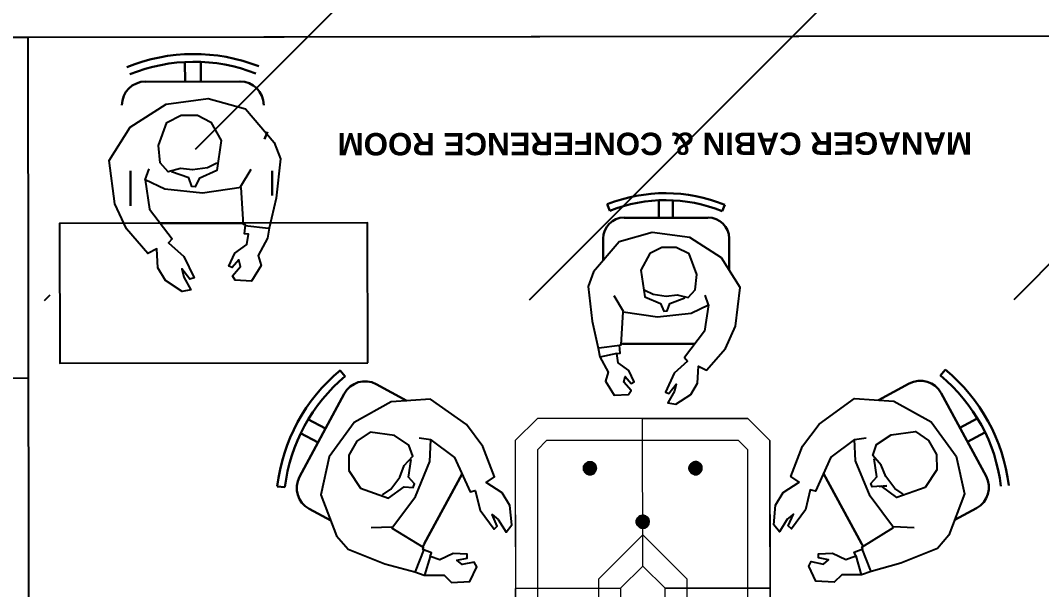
# Model space of a CAD drawing. Header units: feet. Extents: x -99009 to 3252343, y -11094690 to 9035152.
# Drawn here: x 2466289 to 2470013, y -1965305 to -1963228 of the extents above; entities that cross this region are included whole.
import ezdxf

# ---------------------------------------------------------------- set-up
doc = ezdxf.new("R2010")
doc.units = ezdxf.units.FT
doc.layers.add('1', color=1, linetype='Continuous')
doc.styles.add('Arial$101H0', font='arialbd.ttf')

msp = doc.modelspace()

# ---------------------------------------------------------------- hatches: boundary and pattern name
h = msp.add_hatch()
h.set_pattern_fill('ACAD_ISO06W100', color=3, scale=250, angle=45.06505171, style=0)
h.set_pattern_definition([(45.06505, (3631160, -1324213.2), (-884.8864, 882.8794), [6000, -750, 125, -750, 125, -1625]), (45.06505, (3631160, -1324213.2), (-884.8864, 882.8794), [-8500, 125, -750])])
h.paths.add_polyline_path([(2509400.40593, -1941970.88363), (2508486.43847, -1941162.4145), (2460377.81695, -1941217.03545), (2459879.56432, -1942756.35235), (2459903.4081, -1963757.29307), (2460403.97546, -1964256.72506), (2508925.64567, -1964201.63515), (2509425.07766, -1963701.06779)])
h.paths.add_polyline_path([(2481953.05645, -1947942.20714), (2481959.13495, -1953295.98271), (2486170.4077, -1953291.20137), (2486164.3292, -1947937.4258)], flags=24)

# ---------------------------------------------------------------- linework, layer by layer
at = {"color": 0, "transparency": 33554684}
for q in [(2508859.86904, -1963240.60796), (2486396.88352, -1963266.11169)]:
    msp.add_line((2459896.9006, -1963296.1989), q, dxfattribs=at)
at = {"color": 8, "linetype": 'Continuous', "lineweight": 30, "true_color": 0x767676, "transparency": 33554684}
for p, q in [((2466889.4656, -1963380.10981), (2466889.54704, -1963451.83925)), ((2466947.03792, -1963380.04444), (2466947.11936, -1963451.77388)), ((2466745.14436, -1963452.0032), (2467089.63443, -1963451.61208)), ((2467190.94012, -1963635.21648), (2467179.64442, -1963661.65597)), ((2466691.02706, -1963904.76981), (2466690.88239, -1963777.35567)), ((2467207.14559, -1963776.76952), (2467207.24847, -1963867.37513)), ((2468617.87028, -1963884.04942), (2468617.94315, -1963948.22839)), ((2468668.83594, -1963883.99156), (2468668.9088, -1963948.17053)), ((2468429.12467, -1963898.42086), (2468438.59062, -1963922.94916)), ((2468857.61691, -1963900.76579), (2468848.20561, -1963924.37172)), ((2467090.22057, -1963967.87528), (2466799.52758, -1963968.20532)), ((2468796.32294, -1963948.02587), (2468490.52901, -1963948.37306)), ((2468414.16733, -1964024.90833), (2468414.25841, -1964105.13205)), ((2468873.93061, -1964137.64349), (2468873.80202, -1964024.38648)), ((2468491.05087, -1964408.00775), (2468749.65437, -1964407.71414)), ((2467454.85853, -1964505.45279), (2467473.75935, -1964527.13896)), ((2469661.4826, -1964502.94746), (2469643.57488, -1964524.67542)), ((2467698.48647, -1964615.60191), (2467586.10469, -1964555.32569)), ((2469419.04921, -1964613.64844), (2469530.35002, -1964553.11826)), ((2467470.05591, -1964590.3784), (2467307.12103, -1964893.52629)), ((2469647.42191, -1964587.9063), (2469811.04474, -1964890.68341)), ((2467338.02774, -1964683.02165), (2467402.24529, -1964716.92588)), ((2469778.7163, -1964680.25057), (2469715.51971, -1964714.29947)), ((2467310.71516, -1964734.01838), (2467374.93271, -1964767.92261)), ((2469806.1446, -1964731.18515), (2469742.94802, -1964765.23405)), ((2467761.37148, -1965138.40105), (2467899.82092, -1964882.47145)), ((2469356.40769, -1965136.5901), (2469218.32127, -1964880.97447)), ((2467225.04934, -1964928.54042), (2467253.36681, -1964931.3397)), ((2469448.78913, -1964926.01566), (2469420.47809, -1964928.87924)), ((2467342.17481, -1965010.51888), (2467421.50294, -1965052.90025)), ((2469776.2567, -1965007.7553), (2469697.02502, -1965050.3167))]:
    msp.add_line(p, q, dxfattribs=at)
at = {"color": 5, "linetype": 'Continuous', "lineweight": 25, "transparency": 33554684}
for p, q in [((2466744.60667, -1963809.70766), (2466758.71879, -1963770.05163)), ((2467091.95817, -1963835.73996), (2467130.58145, -1963771.51705)), ((2467108.16258, -1963976.34919), (2467194.06093, -1963986.63357)), ((2468489.0293, -1964290.03384), (2468454.98684, -1964232.50011)), ((2468798.57167, -1964266.08716), (2468786.26144, -1964230.23637)), ((2468475.01362, -1964414.63263), (2468398.57586, -1964424.15751)), ((2468464.66388, -1964442.95867), (2468402.3886, -1964457.18652)), ((2469331.43791, -1964757.20698), (2469373.90178, -1964750.5521)), ((2467785.47973, -1964758.96221), (2467743.94466, -1964752.4027)), ((2467644.26958, -1965077.18638), (2467568.76813, -1965080.10353)), ((2469473.37029, -1965075.10968), (2469548.87817, -1965077.85538)), ((2467760.45017, -1965158.2221), (2467728.45177, -1965238.48225)), ((2469358.31781, -1965156.40793), (2469389.55458, -1965236.59628)), ((2467783.13051, -1965183.67921), (2467763.38876, -1965252.59972)), ((2469335.69534, -1965181.91648), (2469355.59355, -1965250.79199))]:
    msp.add_line(p, q, dxfattribs=at)
at = {"color": 7, "linetype": 'Continuous', "lineweight": 25, "transparency": 33554684}
msp.add_line((2462895.81099, -1964536.73513), (2466319.0041, -1964532.84855), dxfattribs=at)
for points in [[(2466323.2443, -1968267.49843), (2462900.05119, -1968271.38501), (2462894.39867, -1963292.79564), (2466317.59178, -1963288.90906)], [(2470056.95038, -1968263.2593), (2466323.2443, -1968267.49843), (2466317.59178, -1963288.90906), (2470051.29785, -1963284.66993), (2470056.95038, -1968263.2593), (2473480.14349, -1968259.37272)]]:
    msp.add_lwpolyline(points, dxfattribs=at)
at = {"color": 5, "linetype": 'Continuous', "lineweight": 25, "transparency": 33554684}
for points in [[(2467094.79174, -1963837.62436), (2466953.24405, -1963858.54888), (2466815.43088, -1963843.60439), (2466744.60667, -1963809.70766), (2466759.82976, -1963917.28467), (2466843.00814, -1964025.72834), (2466829.81089, -1964039.90047), (2466885.55238, -1964089.85909), (2466922.44878, -1964167.20959), (2466907.35427, -1964172.88959), (2466878.05335, -1964135.17047), (2466884.69323, -1964164.42103), (2466911.17344, -1964211.58144), (2466879.09038, -1964217.28073), (2466818.64164, -1964177.70936), (2466790.27381, -1964130.55108), (2466786.42035, -1964061.65735), (2466753.40634, -1964078.68341), (2466675.91226, -1963989.10948), (2466633.33693, -1963897.60829), (2466613.33693, -1963739.07097), (2466689.64718, -1963617.23289), (2466820.74225, -1963534.0288), (2466973.61564, -1963513.09143), (2467110.51073, -1963550.68838), (2467214.46895, -1963673.2656), (2467238.13167, -1963732.69875), (2467222.24981, -1963876.17584), (2467195.94748, -1963985.68762), (2467190.32642, -1964022.50258), (2467156.42111, -1964085.77632), (2467166.84479, -1964122.57306), (2467131.98818, -1964179.24121), (2467072.52503, -1964176.4773), (2467062.12492, -1964160.44434), (2467091.34441, -1964126.43402), (2467085.65369, -1964101.90143), (2467062.09063, -1964130.24247), (2467048.87088, -1964124.59462), (2467071.46871, -1964077.37848), (2467114.84853, -1964046.18351), (2467120.46852, -1964008.42475), (2467106.30925, -1964006.5532), (2467110.04698, -1963973.51562), (2467102.49544, -1963972.58039)], [(2468487.14383, -1964291.9236), (2468612.69071, -1964309.71344), (2468735.3708, -1964296.36082), (2468798.57167, -1964266.08716), (2468784.52278, -1964361.42788), (2468711.01502, -1964457.77992), (2468722.35572, -1964470.98038), (2468673.32805, -1964515.3951), (2468641.31679, -1964584.32955), (2468654.53653, -1964589.97739), (2468680.92459, -1964555.97029), (2468674.34687, -1964581.46062), (2468650.79988, -1964623.95878), (2468680.0633, -1964628.64461), (2468733.82073, -1964593.66262), (2468758.31153, -1964551.16338), (2468762.01711, -1964489.81154), (2468791.29231, -1964504.87926), (2468860.10032, -1964425.52113), (2468896.81669, -1964344.31181), (2468914.58831, -1964202.72019), (2468846.51088, -1964094.25938), (2468730.33886, -1964020.77412), (2468593.46521, -1964002.05333), (2468472.69631, -1964036.1676), (2468379.38358, -1964145.75546), (2468359.62361, -1964198.63123), (2468373.9254, -1964326.02929), (2468396.68824, -1964424.15965), (2468402.38753, -1964456.24271), (2468432.65262, -1964511.89311), (2468423.25204, -1964544.93712), (2468454.45558, -1964595.86742), (2468507.30564, -1964592.97598), (2468516.72765, -1964578.80814), (2468490.26565, -1964547.69247), (2468494.96112, -1964526.92333), (2468516.69764, -1964552.38151), (2468528.01692, -1964546.7058), (2468508.14979, -1964505.20073), (2468469.4215, -1964476.93041), (2468464.66388, -1964442.95867), (2468476.93232, -1964442.00093), (2468474.06767, -1964412.74608), (2468479.72945, -1964411.79584)], [(2467644.27387, -1965080.96161), (2467730.0297, -1964965.71947), (2467781.79343, -1964837.30259), (2467785.47973, -1964758.96221), (2467872.38297, -1964823.04259), (2467929.15292, -1964947.56101), (2467948.02373, -1964942.82054), (2467966.0386, -1965015.47342), (2468017.08248, -1965084.31357), (2468028.39639, -1965073.91882), (2468009.47093, -1965030.52507), (2468032.14377, -1965049.37552), (2468060.51052, -1965095.58998), (2468081.24431, -1965069.13977), (2468074.55621, -1964997.41783), (2468046.18945, -1964951.20337), (2467987.63154, -1964914.46128), (2468018.75364, -1964893.66213), (2467976.15689, -1964783.28477), (2467915.66099, -1964702.18583), (2467785.31042, -1964609.84048), (2467641.86226, -1964619.44144), (2467506.03957, -1964695.10042), (2467415.57648, -1964820.72981), (2467384.58725, -1964958.5612), (2467442.32995, -1965108.56137), (2467484.85705, -1965157.59119), (2467617.99404, -1965210.29337), (2467727.51011, -1965240.37093), (2467761.50114, -1965252.60187), (2467834.17439, -1965252.51936), (2467861.57483, -1965278.91492), (2467928.58095, -1965275.0636), (2467954.00269, -1965221.23759), (2467944.54532, -1965204.25975), (2467900.19704, -1965213.7482), (2467881.30266, -1965197.72489), (2467918.10261, -1965190.13263), (2467919.03035, -1965175.97443), (2467867.11767, -1965173.20194), (2467819.01023, -1965196.8518), (2467783.13051, -1965183.67921), (2467788.77836, -1965170.45946), (2467756.67494, -1965158.22638), (2467759.49886, -1965151.61651)], [(2469473.37457, -1965078.88491), (2469388.30108, -1964963.83672), (2469335.30208, -1964835.53879), (2469331.43791, -1964757.20698), (2469244.6804, -1964821.48453), (2469189.13715, -1964946.13047), (2469169.31181, -1964941.43393), (2469152.40577, -1965014.12646), (2469101.51834, -1965083.08234), (2469089.23705, -1965072.71438), (2469108.06392, -1965029.27776), (2469085.43395, -1965048.17965), (2469057.17221, -1965094.45841), (2469037.32223, -1965068.05427), (2469042.90364, -1964996.3184), (2469071.16538, -1964950.03965), (2469129.63971, -1964913.16468), (2469099.41427, -1964892.43519), (2469141.76028, -1964781.96138), (2469202.07186, -1964700.72528), (2469331.2686, -1964608.08525), (2469474.73819, -1964617.36045), (2469610.73233, -1964692.71082), (2469702.42426, -1964818.1334), (2469732.78258, -1964955.89513), (2469675.38065, -1965106.02604), (2469633.9088, -1965155.15122), (2469499.94801, -1965208.15666), (2469391.44434, -1965238.48176), (2469356.53735, -1965250.79091), (2469284.80792, -1965250.87235), (2469257.46748, -1965277.33007), (2469189.50898, -1965273.63198), (2469164.90889, -1965219.86277), (2469173.38387, -1965202.86457), (2469217.75358, -1965212.25229), (2469236.61154, -1965196.18612), (2469199.79443, -1965188.67744), (2469199.77836, -1965174.52031), (2469250.7408, -1965171.63102), (2469298.90182, -1965195.17158), (2469335.69534, -1965181.91648), (2469330.01749, -1965168.70959), (2469361.14924, -1965156.40472), (2469358.31031, -1965149.80127)]]:
    msp.add_lwpolyline(points, close=True, dxfattribs=at)
for points in [[(2467005.02921, -1963749.00817), (2466972.01521, -1963766.03422), (2466917.28289, -1963773.64684), (2466872.91747, -1963768.03435), (2466827.62859, -1963780.3553), (2466799.27791, -1963748.29796), (2466792.59945, -1963685.0703), (2466823.64976, -1963601.03599), (2466875.52815, -1963573.60661), (2466934.98808, -1963573.5391), (2466984.09505, -1963598.9662), (2467020.98073, -1963666.87862), (2467005.05922, -1963775.4348), (2466940.91346, -1963804.76573), (2466926.79063, -1963834.98367), (2466914.52005, -1963834.05379), (2466903.15898, -1963802.92098), (2466840.84191, -1963780.3403)], [(2468566.33372, -1964212.55369), (2468596.55274, -1964227.62033), (2468644.69447, -1964234.17234), (2468684.32906, -1964229.40829), (2468724.92461, -1964239.74411), (2468749.43149, -1964211.40199), (2468755.97385, -1964154.76599), (2468727.57494, -1964080.23727), (2468681.30154, -1964056.69457), (2468628.44827, -1964056.75457), (2468584.11392, -1964078.51253), (2468552.09302, -1964138.9527), (2468566.36051, -1964236.1489), (2468623.96176, -1964261.56636), (2468636.26234, -1964288.92287), (2468647.58697, -1964287.9662), (2468657.93779, -1964260.58397), (2468712.65618, -1964240.70184)], [(2467609.21473, -1964959.24997), (2467640.33683, -1964938.45083), (2467672.37595, -1964894.0554), (2467688.37355, -1964852.50961), (2467720.42338, -1964817.55227), (2467705.27744, -1964777.92946), (2467653.32726, -1964742.12367), (2467564.59534, -1964729.95489), (2467515.55481, -1964763.04391), (2467487.29949, -1964814.98552), (2467486.41891, -1964870.67129), (2467528.96315, -1964934.80204), (2467631.88006, -1964971.49376), (2467688.46141, -1964929.9019), (2467721.49685, -1964931.75201), (2467726.20196, -1964919.47715), (2467704.46651, -1964894.96277), (2467714.77446, -1964829.82821)], [(2469509.10106, -1964957.0929), (2469477.93181, -1964936.36448), (2469445.79196, -1964892.04192), (2469428.75626, -1964850.53364), (2469397.57093, -1964815.64809), (2469411.68305, -1964775.99206), (2469464.4956, -1964740.06733), (2469553.19966, -1964727.6971), (2469601.3714, -1964760.67574), (2469629.74459, -1964812.55306), (2469631.69543, -1964868.23561), (2469589.29691, -1964932.4628), (2469485.51978, -1964969.3892), (2469429.78793, -1964927.92486), (2469395.81297, -1964929.85105), (2469391.08, -1964917.5869), (2469412.75973, -1964893.02323), (2469403.24771, -1964827.91117)]]:
    msp.add_lwpolyline(points, dxfattribs=at)
at = {"color": 7, "linetype": 'Continuous', "lineweight": 25, "transparency": 33554684}
msp.add_lwpolyline([(2467556.09784, -1964477.94734), (2467555.51812, -1963967.34699), (2466432.38611, -1963968.62216), (2466432.96583, -1964479.22251)], close=True, dxfattribs=at)
at = {"color": 1, "linetype": 'Continuous', "lineweight": 15, "transparency": 33554684}
for points in [[(2468175.18473, -1964681.12736), (2468094.10829, -1964761.44323), (2468096.75507, -1967092.65001), (2468178.01475, -1967173.72537), (2468944.38718, -1967172.85526), (2469025.46254, -1967091.59558), (2469022.81577, -1964760.3888), (2468941.55716, -1964680.25724)], [(2468208.30911, -1964761.31357), (2468175.31439, -1964795.32818), (2468177.88401, -1967058.58075), (2468210.95589, -1967092.52035), (2468911.26173, -1967091.72524), (2468944.25644, -1967057.71063), (2468941.68682, -1964794.45806), (2468908.61495, -1964760.51846)]]:
    msp.add_lwpolyline(points, close=True, dxfattribs=at)
at = {"color": 251, "linetype": 'Continuous', "lineweight": 15, "true_color": 0x595959, "transparency": 33554684}
for points in [[(2468094.10829, -1964761.44323), (2468094.72016, -1965300.35783), (2468477.90637, -1965299.92277), (2468558.98281, -1965219.6069), (2468558.37095, -1964680.6923), (2468175.18473, -1964681.12736)], [(2469022.81577, -1964760.3888), (2469023.42764, -1965299.30341), (2468640.24142, -1965299.73846), (2468558.98281, -1965219.6069), (2468558.37095, -1964680.6923), (2468941.55716, -1964680.25724)], [(2468558.85315, -1965105.40609), (2468397.64515, -1965266.98056), (2468399.14321, -1966586.42472), (2468560.71876, -1966748.57653), (2468722.86949, -1966586.05717), (2468721.37144, -1965266.61302)], [(2468558.98281, -1965219.6069), (2468477.90637, -1965299.92277), (2468479.32942, -1966553.30035), (2468560.58802, -1966633.43191), (2468641.66446, -1966553.11604), (2468640.24142, -1965299.73846)], [(2468094.72016, -1965300.35783), (2468477.90637, -1965299.92277), (2468478.90079, -1966175.77698), (2468095.71457, -1966176.21204), (2468094.72016, -1965300.35783), (2468477.90637, -1965299.92277), (2468094.72016, -1965300.35783), (2468477.90637, -1965299.92277)], [(2468640.24142, -1965299.73846), (2469023.42764, -1965299.30341), (2469024.42205, -1966175.15761), (2468641.23584, -1966175.59267), (2468640.24142, -1965299.73846), (2469023.42764, -1965299.30341), (2468640.24142, -1965299.73846), (2469023.42764, -1965299.30341)]]:
    msp.add_lwpolyline(points, close=True, dxfattribs=at)
at = {"color": 251, "linetype": 'Continuous', "lineweight": -2, "true_color": 0x595959, "transparency": 33554684}
for points in [[(2468344.32468, -1964855.5401), (2468387.73987, -1964855.49081), (2468343.38408, -1964858.3726)], [(2468387.73987, -1964855.49081), (2468343.38408, -1964858.3726), (2468388.68689, -1964858.32117)], [(2468343.38408, -1964858.3726), (2468388.68689, -1964858.32117), (2468343.38623, -1964860.26022)], [(2468388.68689, -1964858.32117), (2468343.38623, -1964860.26022), (2468388.68903, -1964860.20878)], [(2468343.38623, -1964860.26022), (2468388.68903, -1964860.20878), (2468343.38837, -1964862.14783)], [(2468388.68903, -1964860.20878), (2468343.38837, -1964862.14783), (2468388.69117, -1964862.0964)], [(2468343.38837, -1964862.14783), (2468388.69117, -1964862.0964), (2468343.39159, -1964864.97926)], [(2468388.69117, -1964862.0964), (2468343.39159, -1964864.97926), (2468388.69439, -1964864.92782)], [(2468346.20801, -1964851.76273), (2468385.84796, -1964851.71772), (2468344.32254, -1964853.65249)], [(2468385.84796, -1964851.71772), (2468344.32254, -1964853.65249), (2468386.79391, -1964853.60427)], [(2468344.32254, -1964853.65249), (2468386.79391, -1964853.60427), (2468344.32468, -1964855.5401)], [(2468386.79391, -1964853.60427), (2468344.32468, -1964855.5401), (2468387.73987, -1964855.49081)], [(2468347.14967, -1964849.87404), (2468384.90201, -1964849.83118), (2468346.20801, -1964851.76273)], [(2468384.90201, -1964849.83118), (2468346.20801, -1964851.76273), (2468385.84796, -1964851.71772)], [(2468348.09134, -1964847.98535), (2468383.95606, -1964847.94463), (2468347.14967, -1964849.87404)], [(2468383.95606, -1964847.94463), (2468347.14967, -1964849.87404), (2468384.90201, -1964849.83118)], [(2468349.03408, -1964847.04047), (2468382.06737, -1964847.00297), (2468348.09134, -1964847.98535)], [(2468382.06737, -1964847.00297), (2468348.09134, -1964847.98535), (2468383.95606, -1964847.94463)], [(2468350.91955, -1964845.15071), (2468381.12142, -1964845.11642), (2468349.03408, -1964847.04047)], [(2468381.12142, -1964845.11642), (2468349.03408, -1964847.04047), (2468382.06737, -1964847.00297)], [(2468352.8061, -1964844.20476), (2468379.23273, -1964844.17476), (2468350.91955, -1964845.15071)], [(2468379.23273, -1964844.17476), (2468350.91955, -1964845.15071), (2468381.12142, -1964845.11642)], [(2468354.69157, -1964842.315), (2468377.34297, -1964842.28928), (2468352.8061, -1964844.20476)], [(2468377.34297, -1964842.28928), (2468352.8061, -1964844.20476), (2468379.23273, -1964844.17476)], [(2468356.57811, -1964841.36905), (2468375.45428, -1964841.34762), (2468354.69157, -1964842.315)], [(2468375.45428, -1964841.34762), (2468354.69157, -1964842.315), (2468377.34297, -1964842.28928)], [(2468358.46466, -1964840.4231), (2468373.56559, -1964840.40595), (2468356.57811, -1964841.36905)], [(2468373.56559, -1964840.40595), (2468356.57811, -1964841.36905), (2468375.45428, -1964841.34762)], [(2468370.73417, -1964840.40917), (2468358.46466, -1964840.4231), (2468373.56559, -1964840.40595)], [(2468360.35228, -1964840.42095), (2468370.73417, -1964840.40917), (2468358.46466, -1964840.4231)], [(2468363.18263, -1964839.47393), (2468368.84548, -1964839.4675), (2468360.35228, -1964840.42095)], [(2468368.84548, -1964839.4675), (2468360.35228, -1964840.42095), (2468370.73417, -1964840.40917)], [(2468365.07025, -1964839.47179), (2468363.18263, -1964839.47393), (2468368.84548, -1964839.4675)], [(2468729.40172, -1964857.93433), (2468773.76072, -1964857.88397), (2468728.46006, -1964859.82302)], [(2468773.76072, -1964857.88397), (2468728.46006, -1964859.82302), (2468773.76286, -1964859.77158)], [(2468728.46006, -1964859.82302), (2468773.76286, -1964859.77158), (2468728.4622, -1964861.71063)], [(2468773.76286, -1964859.77158), (2468728.4622, -1964861.71063), (2468773.76501, -1964861.6592)], [(2468728.4622, -1964861.71063), (2468773.76501, -1964861.6592), (2468728.46542, -1964864.54206)], [(2468773.76501, -1964861.6592), (2468728.46542, -1964864.54206), (2468773.76822, -1964864.49062)], [(2468730.34018, -1964853.21422), (2468772.81155, -1964853.16599), (2468729.39851, -1964855.1029)], [(2468772.81155, -1964853.16599), (2468729.39851, -1964855.1029), (2468773.75751, -1964855.05254)], [(2468729.39851, -1964855.1029), (2468773.75751, -1964855.05254), (2468729.40172, -1964857.93433)], [(2468773.75751, -1964855.05254), (2468729.40172, -1964857.93433), (2468773.76072, -1964857.88397)], [(2468731.28184, -1964851.32553), (2468771.8656, -1964851.27945), (2468730.34018, -1964853.21422)], [(2468771.8656, -1964851.27945), (2468730.34018, -1964853.21422), (2468772.81155, -1964853.16599)], [(2468732.22351, -1964849.43684), (2468770.91965, -1964849.3929), (2468731.28184, -1964851.32553)], [(2468770.91965, -1964849.3929), (2468731.28184, -1964851.32553), (2468771.8656, -1964851.27945)], [(2468734.10898, -1964847.54708), (2468769.02989, -1964847.50743), (2468732.22351, -1964849.43684)], [(2468769.02989, -1964847.50743), (2468732.22351, -1964849.43684), (2468770.91965, -1964849.3929)], [(2468735.05172, -1964846.6022), (2468768.08501, -1964846.56469), (2468734.10898, -1964847.54708)], [(2468768.08501, -1964846.56469), (2468734.10898, -1964847.54708), (2468769.02989, -1964847.50743)], [(2468736.93719, -1964844.71244), (2468766.19525, -1964844.67922), (2468735.05172, -1964846.6022)], [(2468766.19525, -1964844.67922), (2468735.05172, -1964846.6022), (2468768.08501, -1964846.56469)], [(2468737.87993, -1964843.76756), (2468764.30656, -1964843.73755), (2468736.93719, -1964844.71244)], [(2468764.30656, -1964843.73755), (2468736.93719, -1964844.71244), (2468766.19525, -1964844.67922)], [(2468740.70921, -1964841.87673), (2468763.36061, -1964841.85101), (2468737.87993, -1964843.76756)], [(2468763.36061, -1964841.85101), (2468737.87993, -1964843.76756), (2468764.30656, -1964843.73755)], [(2468741.65195, -1964840.93185), (2468760.52811, -1964840.91042), (2468740.70921, -1964841.87673)], [(2468760.52811, -1964840.91042), (2468740.70921, -1964841.87673), (2468763.36061, -1964841.85101)], [(2468744.4823, -1964839.98482), (2468758.63943, -1964839.96875), (2468741.65195, -1964840.93185)], [(2468758.63943, -1964839.96875), (2468741.65195, -1964840.93185), (2468760.52811, -1964840.91042)], [(2468756.75181, -1964839.97089), (2468744.4823, -1964839.98482), (2468758.63943, -1964839.96875)], [(2468746.36992, -1964839.98268), (2468756.75181, -1964839.97089), (2468744.4823, -1964839.98482)], [(2468749.20027, -1964839.03566), (2468754.86312, -1964839.02923), (2468746.36992, -1964839.98268)], [(2468754.86312, -1964839.02923), (2468746.36992, -1964839.98268), (2468756.75181, -1964839.97089)], [(2468750.14408, -1964839.03459), (2468749.20027, -1964839.03566), (2468754.86312, -1964839.02923)], [(2468343.39159, -1964864.97926), (2468388.69439, -1964864.92782), (2468343.39373, -1964866.86688)], [(2468388.69439, -1964864.92782), (2468343.39373, -1964866.86688), (2468388.69653, -1964866.81544)], [(2468343.39373, -1964866.86688), (2468388.69653, -1964866.81544), (2468344.33968, -1964868.75342)], [(2468388.69653, -1964866.81544), (2468344.33968, -1964868.75342), (2468387.75487, -1964868.70413)], [(2468344.33968, -1964868.75342), (2468387.75487, -1964868.70413), (2468344.34182, -1964870.64104)], [(2468387.75487, -1964868.70413), (2468344.34182, -1964870.64104), (2468386.8132, -1964870.59282)], [(2468344.34182, -1964870.64104), (2468386.8132, -1964870.59282), (2468346.23158, -1964872.52651)], [(2468386.8132, -1964870.59282), (2468346.23158, -1964872.52651), (2468385.87154, -1964872.48151)], [(2468346.23158, -1964872.52651), (2468385.87154, -1964872.48151), (2468347.17753, -1964874.41306)], [(2468385.87154, -1964872.48151), (2468347.17753, -1964874.41306), (2468384.92987, -1964874.37019)], [(2468347.17753, -1964874.41306), (2468384.92987, -1964874.37019), (2468348.12349, -1964876.2996)], [(2468384.92987, -1964874.37019), (2468348.12349, -1964876.2996), (2468383.98821, -1964876.25888)], [(2468348.12349, -1964876.2996), (2468383.98821, -1964876.25888), (2468349.06944, -1964878.18615)], [(2468383.98821, -1964876.25888), (2468349.06944, -1964878.18615), (2468382.10273, -1964878.14864)], [(2468349.06944, -1964878.18615), (2468382.10273, -1964878.14864), (2468350.9592, -1964880.07162)], [(2468382.10273, -1964878.14864), (2468350.9592, -1964880.07162), (2468381.16107, -1964880.03733)], [(2468350.9592, -1964880.07162), (2468381.16107, -1964880.03733), (2468352.84789, -1964881.01329)], [(2468381.16107, -1964880.03733), (2468352.84789, -1964881.01329), (2468379.27452, -1964880.98328)], [(2468352.84789, -1964881.01329), (2468379.27452, -1964880.98328), (2468354.73657, -1964881.95495)], [(2468379.27452, -1964880.98328), (2468354.73657, -1964881.95495), (2468377.38798, -1964881.92923)], [(2468354.73657, -1964881.95495), (2468377.38798, -1964881.92923), (2468356.62526, -1964882.89662)], [(2468377.38798, -1964881.92923), (2468356.62526, -1964882.89662), (2468375.50143, -1964882.87519)], [(2468356.62526, -1964882.89662), (2468375.50143, -1964882.87519), (2468358.51395, -1964883.83828)], [(2468375.50143, -1964882.87519), (2468358.51395, -1964883.83828), (2468373.61489, -1964883.82114)], [(2468358.51395, -1964883.83828), (2468373.61489, -1964883.82114), (2468360.40264, -1964884.77995)], [(2468373.61489, -1964883.82114), (2468360.40264, -1964884.77995), (2468370.78453, -1964884.76816)], [(2468370.78453, -1964884.76816), (2468360.40264, -1964884.77995), (2468363.23407, -1964884.77673)], [(2468370.78453, -1964884.76816), (2468368.89692, -1964884.7703), (2468363.23407, -1964884.77673)], [(2468368.89692, -1964884.7703), (2468363.23407, -1964884.77673), (2468365.12168, -1964884.77459)], [(2468728.46542, -1964864.54206), (2468773.76822, -1964864.49062), (2468729.41137, -1964866.4286)], [(2468773.76822, -1964864.49062), (2468729.41137, -1964866.4286), (2468773.77036, -1964866.37824)], [(2468729.41137, -1964866.4286), (2468773.77036, -1964866.37824), (2468729.41351, -1964868.31622)], [(2468773.77036, -1964866.37824), (2468729.41351, -1964868.31622), (2468773.77251, -1964868.26586)], [(2468729.41351, -1964868.31622), (2468773.77251, -1964868.26586), (2468730.35946, -1964870.20277)], [(2468773.77251, -1964868.26586), (2468730.35946, -1964870.20277), (2468772.83084, -1964870.15455)], [(2468730.35946, -1964870.20277), (2468772.83084, -1964870.15455), (2468731.30542, -1964872.08931)], [(2468772.83084, -1964870.15455), (2468731.30542, -1964872.08931), (2468771.88918, -1964872.04323)], [(2468731.30542, -1964872.08931), (2468771.88918, -1964872.04323), (2468732.25137, -1964873.97586)], [(2468771.88918, -1964872.04323), (2468732.25137, -1964873.97586), (2468770.94751, -1964873.93192)], [(2468732.25137, -1964873.97586), (2468770.94751, -1964873.93192), (2468734.14113, -1964875.86133)], [(2468770.94751, -1964873.93192), (2468734.14113, -1964875.86133), (2468769.06204, -1964875.82168)], [(2468734.14113, -1964875.86133), (2468769.06204, -1964875.82168), (2468735.08708, -1964877.74788)], [(2468769.06204, -1964875.82168), (2468735.08708, -1964877.74788), (2468768.12037, -1964877.71037)], [(2468735.08708, -1964877.74788), (2468768.12037, -1964877.71037), (2468736.97684, -1964879.63335)], [(2468768.12037, -1964877.71037), (2468736.97684, -1964879.63335), (2468766.2349, -1964879.60013)], [(2468736.97684, -1964879.63335), (2468766.2349, -1964879.60013), (2468737.92172, -1964880.57609)], [(2468766.2349, -1964879.60013), (2468737.92172, -1964880.57609), (2468764.34835, -1964880.54608)], [(2468737.92172, -1964880.57609), (2468764.34835, -1964880.54608), (2468740.75421, -1964881.51668)], [(2468764.34835, -1964880.54608), (2468740.75421, -1964881.51668), (2468763.40562, -1964881.49096)], [(2468740.75421, -1964881.51668), (2468763.40562, -1964881.49096), (2468741.69909, -1964882.45942)], [(2468763.40562, -1964881.49096), (2468741.69909, -1964882.45942), (2468760.57526, -1964882.43799)], [(2468741.69909, -1964882.45942), (2468760.57526, -1964882.43799), (2468744.53159, -1964883.40001)], [(2468760.57526, -1964882.43799), (2468744.53159, -1964883.40001), (2468758.68872, -1964883.38394)], [(2468744.53159, -1964883.40001), (2468758.68872, -1964883.38394), (2468746.42028, -1964884.34168)], [(2468758.68872, -1964883.38394), (2468746.42028, -1964884.34168), (2468756.80217, -1964884.32989)], [(2468756.80217, -1964884.32989), (2468746.42028, -1964884.34168), (2468749.25171, -1964884.33846)], [(2468756.80217, -1964884.32989), (2468754.91456, -1964884.33203), (2468749.25171, -1964884.33846)], [(2468754.91456, -1964884.33203), (2468749.25171, -1964884.33846), (2468750.19551, -1964884.33739)], [(2468538.96674, -1965046.91247), (2468579.5505, -1965046.86639), (2468538.02507, -1965048.80116)], [(2468579.5505, -1965046.86639), (2468538.02507, -1965048.80116), (2468579.55264, -1965048.75401)], [(2468539.9084, -1965045.02378), (2468577.66074, -1965044.98092), (2468538.96674, -1965046.91247)], [(2468577.66074, -1965044.98092), (2468538.96674, -1965046.91247), (2468579.5505, -1965046.86639)], [(2468540.85007, -1965043.13509), (2468576.71479, -1965043.09437), (2468539.9084, -1965045.02378)], [(2468576.71479, -1965043.09437), (2468539.9084, -1965045.02378), (2468577.66074, -1965044.98092)], [(2468542.73662, -1965042.18914), (2468575.76991, -1965042.15164), (2468540.85007, -1965043.13509)], [(2468575.76991, -1965042.15164), (2468540.85007, -1965043.13509), (2468576.71479, -1965043.09437)], [(2468544.62209, -1965040.29938), (2468573.88015, -1965040.26616), (2468542.73662, -1965042.18914)], [(2468573.88015, -1965040.26616), (2468542.73662, -1965042.18914), (2468575.76991, -1965042.15164)], [(2468545.56483, -1965039.3545), (2468571.99146, -1965039.3245), (2468544.62209, -1965040.29938)], [(2468571.99146, -1965039.3245), (2468544.62209, -1965040.29938), (2468573.88015, -1965040.26616)], [(2468547.4503, -1965037.46474), (2468570.1017, -1965037.43902), (2468545.56483, -1965039.3545)], [(2468570.1017, -1965037.43902), (2468545.56483, -1965039.3545), (2468571.99146, -1965039.3245)], [(2468549.33684, -1965036.51879), (2468568.21301, -1965036.49736), (2468547.4503, -1965037.46474)], [(2468568.21301, -1965036.49736), (2468547.4503, -1965037.46474), (2468570.1017, -1965037.43902)], [(2468552.1672, -1965035.57177), (2468566.32432, -1965035.55569), (2468549.33684, -1965036.51879)], [(2468566.32432, -1965035.55569), (2468549.33684, -1965036.51879), (2468568.21301, -1965036.49736)], [(2468563.4929, -1965035.55891), (2468552.1672, -1965035.57177), (2468566.32432, -1965035.55569)], [(2468553.11101, -1965035.57069), (2468563.4929, -1965035.55891), (2468552.1672, -1965035.57177)], [(2468556.88517, -1965034.6226), (2468562.54802, -1965034.61617), (2468553.11101, -1965035.57069)], [(2468562.54802, -1965034.61617), (2468553.11101, -1965035.57069), (2468563.4929, -1965035.55891)], [(2468557.82898, -1965034.62153), (2468556.88517, -1965034.6226), (2468562.54802, -1965034.61617)], [(2468537.08341, -1965050.68985), (2468580.4986, -1965050.64055), (2468536.14282, -1965053.52234)], [(2468580.4986, -1965050.64055), (2468536.14282, -1965053.52234), (2468581.44562, -1965053.47091)], [(2468536.14282, -1965053.52234), (2468581.44562, -1965053.47091), (2468536.14496, -1965055.40996)], [(2468581.44562, -1965053.47091), (2468536.14496, -1965055.40996), (2468581.44776, -1965055.35852)], [(2468536.14496, -1965055.40996), (2468581.44776, -1965055.35852), (2468536.1471, -1965057.29758)], [(2468581.44776, -1965055.35852), (2468536.1471, -1965057.29758), (2468581.44991, -1965057.24614)], [(2468536.1471, -1965057.29758), (2468581.44991, -1965057.24614), (2468536.15032, -1965060.129)], [(2468581.44991, -1965057.24614), (2468536.15032, -1965060.129), (2468581.45312, -1965060.07757)], [(2468536.15032, -1965060.129), (2468581.45312, -1965060.07757), (2468536.15246, -1965062.01662)], [(2468581.45312, -1965060.07757), (2468536.15246, -1965062.01662), (2468581.45526, -1965061.96518)], [(2468536.15246, -1965062.01662), (2468581.45526, -1965061.96518), (2468537.09841, -1965063.90316)], [(2468538.02507, -1965048.80116), (2468579.55264, -1965048.75401), (2468537.08341, -1965050.68985)], [(2468579.55264, -1965048.75401), (2468537.08341, -1965050.68985), (2468580.4986, -1965050.64055)], [(2468581.45526, -1965061.96518), (2468537.09841, -1965063.90316), (2468580.5136, -1965063.85387)], [(2468537.09841, -1965063.90316), (2468580.5136, -1965063.85387), (2468538.04436, -1965065.78971)], [(2468580.5136, -1965063.85387), (2468538.04436, -1965065.78971), (2468579.57193, -1965065.74256)], [(2468538.04436, -1965065.78971), (2468579.57193, -1965065.74256), (2468538.99031, -1965067.67625)], [(2468579.57193, -1965065.74256), (2468538.99031, -1965067.67625), (2468579.57408, -1965067.63018)], [(2468538.99031, -1965067.67625), (2468579.57408, -1965067.63018), (2468539.93627, -1965069.5628)], [(2468579.57408, -1965067.63018), (2468539.93627, -1965069.5628), (2468577.6886, -1965069.51994)], [(2468539.93627, -1965069.5628), (2468577.6886, -1965069.51994), (2468540.88222, -1965071.44934)], [(2468577.6886, -1965069.51994), (2468540.88222, -1965071.44934), (2468576.74694, -1965071.40862)], [(2468540.88222, -1965071.44934), (2468576.74694, -1965071.40862), (2468542.77198, -1965073.33482)], [(2468576.74694, -1965071.40862), (2468542.77198, -1965073.33482), (2468575.80527, -1965073.29731)], [(2468542.77198, -1965073.33482), (2468575.80527, -1965073.29731), (2468544.66174, -1965075.22029)], [(2468575.80527, -1965073.29731), (2468544.66174, -1965075.22029), (2468573.9198, -1965075.18707)], [(2468544.66174, -1965075.22029), (2468573.9198, -1965075.18707), (2468545.60662, -1965076.16303)], [(2468573.9198, -1965075.18707), (2468545.60662, -1965076.16303), (2468572.03325, -1965076.13302)], [(2468545.60662, -1965076.16303), (2468572.03325, -1965076.13302), (2468547.49531, -1965077.10469)], [(2468572.03325, -1965076.13302), (2468547.49531, -1965077.10469), (2468570.14671, -1965077.07898)], [(2468547.49531, -1965077.10469), (2468570.14671, -1965077.07898), (2468549.38399, -1965078.04636)], [(2468570.14671, -1965077.07898), (2468549.38399, -1965078.04636), (2468568.26016, -1965078.02493)], [(2468549.38399, -1965078.04636), (2468568.26016, -1965078.02493), (2468552.21649, -1965078.98695)], [(2468568.26016, -1965078.02493), (2468552.21649, -1965078.98695), (2468566.37362, -1965078.97088)], [(2468552.21649, -1965078.98695), (2468566.37362, -1965078.97088), (2468553.16137, -1965079.92969)], [(2468566.37362, -1965078.97088), (2468553.16137, -1965079.92969), (2468563.54326, -1965079.9179)], [(2468563.54326, -1965079.9179), (2468553.16137, -1965079.92969), (2468556.9366, -1965079.9254)], [(2468563.54326, -1965079.9179), (2468562.59945, -1965079.91897), (2468556.9366, -1965079.9254)], [(2468562.59945, -1965079.91897), (2468556.9366, -1965079.9254), (2468557.88041, -1965079.92433)]]:
    msp.add_lwpolyline(points, close=True, dxfattribs=at)
at = {"color": 8, "linetype": 'Continuous', "lineweight": 30, "true_color": 0x767676, "transparency": 33554684}
for points in [[(2467159.03141, -1963395.81349), (2467004.06679, -1963334.83536), (2466831.57385, -1963335.8681), (2466677.3489, -1963398.69225)], [(2467148.38804, -1963422.05316), (2467000.26182, -1963363.84893), (2466835.42073, -1963364.87297), (2466688.03155, -1963424.91508)], [(2466745.61519, -1963451.05885), (2466697.92153, -1963451.113), (2466659.30062, -1963489.82171), (2466659.35477, -1963537.51537)], [(2467176.56178, -1963536.92815), (2467176.50763, -1963489.23449), (2467137.79892, -1963450.61358), (2467090.10526, -1963450.66773)], [(2468429.42077, -1963899.03667), (2468567.10611, -1963844.49747), (2468720.50465, -1963845.06601), (2468857.78194, -1963900.6243)], [(2468439.05091, -1963922.63135), (2468570.58708, -1963870.60088), (2468717.10044, -1963871.17903), (2468848.2219, -1963924.24589)], [(2467090.69248, -1963967.87474), (2467094.68154, -1963967.87021), (2467098.66661, -1963967.58918), (2467102.61634, -1963967.03353)], [(2468414.16679, -1964024.43643), (2468414.11856, -1963981.95447), (2468448.51789, -1963947.47694), (2468490.99985, -1963947.42871)], [(2468796.79377, -1963947.08152), (2468839.27573, -1963947.03329), (2468873.75326, -1963981.43262), (2468873.80149, -1964023.91458)], [(2468491.52277, -1964408.00722), (2468487.96923, -1964408.01125), (2468484.41967, -1964407.76903), (2468480.89963, -1964407.2823)], [(2467225.81523, -1964927.91508), (2467245.3155, -1964762.53045), (2467327.746, -1964611.00392), (2467456.00012, -1964504.78143)], [(2467253.96963, -1964930.93563), (2467272.68151, -1964772.88925), (2467351.49026, -1964628.10294), (2467474.0606, -1964526.58786)], [(2469644.21618, -1964524.12393), (2469767.01673, -1964625.36043), (2469846.15404, -1964769.96741), (2469865.22475, -1964927.9709)], [(2469662.22711, -1964502.27655), (2469790.72209, -1964608.20754), (2469873.49646, -1964759.5465), (2469893.37222, -1964924.88643)], [(2467470.01983, -1964590.44752), (2467492.60844, -1964548.44114), (2467544.97301, -1964532.69994), (2467586.97939, -1964555.28855)], [(2469530.41905, -1964553.08203), (2469572.37403, -1964530.39809), (2469624.7742, -1964546.02035), (2469647.45814, -1964587.97533)], [(2467342.24392, -1965010.55495), (2467300.23755, -1964987.96634), (2467284.49634, -1964935.60178), (2467307.08495, -1964893.5954)], [(2469811.08097, -1964890.75245), (2469833.76491, -1964932.70742), (2469818.14265, -1964985.1076), (2469776.18767, -1965007.79153)], [(2467762.35136, -1965138.33086), (2467760.46186, -1965141.84463), (2467758.33114, -1965145.22323), (2467755.97451, -1965148.44239)], [(2469362.77126, -1965146.61809), (2469360.40733, -1965143.40429), (2469358.26894, -1965140.03053), (2469356.37147, -1965136.52107)]]:
    msp.add_open_spline(points, degree=3, dxfattribs=at)
at = {"color": 251, "linetype": 'Continuous', "lineweight": 15, "true_color": 0x595959, "transparency": 33554684}
for points in [[(2468343.38783, -1964861.67593), (2468343.37334, -1964848.90528), (2468353.71423, -1964838.54087), (2468366.48489, -1964838.52637)], [(2468366.53739, -1964884.77298), (2468353.76674, -1964884.78748), (2468343.40233, -1964874.44658), (2468343.38783, -1964861.67593)], [(2468366.48489, -1964838.52637), (2468379.25554, -1964838.51187), (2468389.61995, -1964848.85277), (2468389.63445, -1964861.62342)], [(2468389.63445, -1964861.62342), (2468389.64895, -1964874.39408), (2468379.30805, -1964884.75848), (2468366.53739, -1964884.77298)], [(2468728.46167, -1964861.23873), (2468728.44717, -1964848.46808), (2468738.78807, -1964838.10367), (2468751.55872, -1964838.08917)], [(2468751.61123, -1964884.33578), (2468738.84057, -1964884.35028), (2468728.47617, -1964874.00938), (2468728.46167, -1964861.23873)], [(2468751.55872, -1964838.08917), (2468764.32937, -1964838.07467), (2468774.69378, -1964848.41557), (2468774.70828, -1964861.18622)], [(2468774.70828, -1964861.18622), (2468774.72278, -1964873.95688), (2468764.38188, -1964884.32128), (2468751.61123, -1964884.33578)], [(2468536.14657, -1965056.82567), (2468536.13207, -1965044.05502), (2468546.47297, -1965033.69061), (2468559.24362, -1965033.67611)], [(2468559.24362, -1965033.67611), (2468572.01427, -1965033.66161), (2468582.37868, -1965044.00251), (2468582.39318, -1965056.77316)], [(2468559.29613, -1965079.92272), (2468546.52547, -1965079.93722), (2468536.16107, -1965069.59632), (2468536.14657, -1965056.82567)], [(2468582.39318, -1965056.77316), (2468582.40768, -1965069.54382), (2468572.06678, -1965079.90822), (2468559.29613, -1965079.92272)]]:
    msp.add_open_spline(points, degree=3, dxfattribs=at)
at = {"layer": '1'}
msp.add_arc((2520410.24778, -1978395.99612), 100000, 84.1346387202, 194.3871675539, dxfattribs=at)

# ---------------------------------------------------------------- texts
at = {"color": 7, "transparency": 33554684, "style": 'Arial$101H0'}
msp.add_text('MANAGER CABIN & CONFERENCE ROOM', height=81.6955327, rotation=180.06505171, dxfattribs=at).set_placement((2469759.75708, -1963636.45441))

doc.saveas('drawing.dxf')
